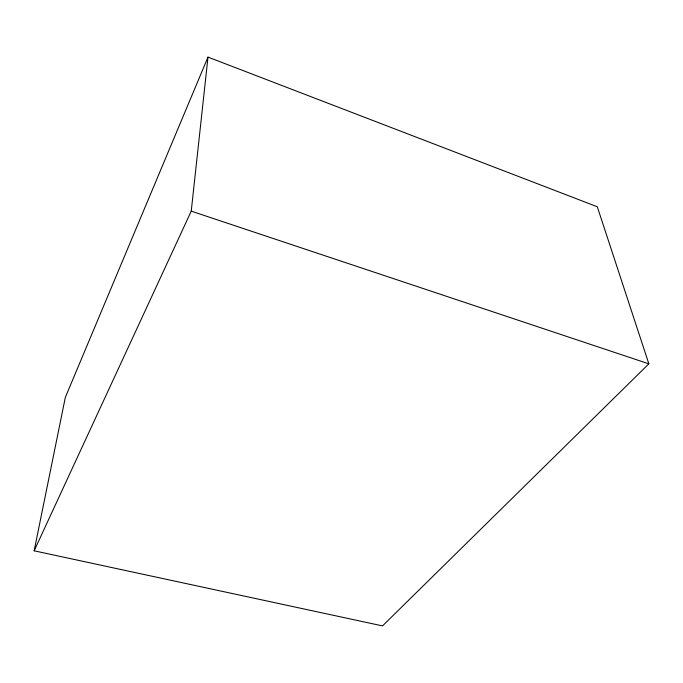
<?xml version="1.0" encoding="UTF-8"?>
<svg xmlns="http://www.w3.org/2000/svg" width="683" height="683" viewBox="0 0 683 683"><rect width="100%" height="100%" fill="white"/><g stroke="black" fill="none" stroke-linecap="round" stroke-linejoin="round"><path stroke-width="1.02" d="M34.15 550.805L191.24 211.141L207.999 57.099L597.301 206.761L648.85 363.834L382.523 625.901L34.15 550.805L65.329 397.386L207.999 57.099M191.24 211.141L648.85 363.834"/></g></svg>
